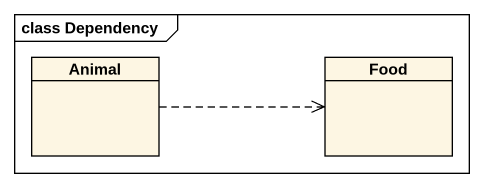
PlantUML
@startuml
mainframe class Dependency
hide circle
hide empty members
class Animal
class Food
Animal .right.> Food
@enduml
